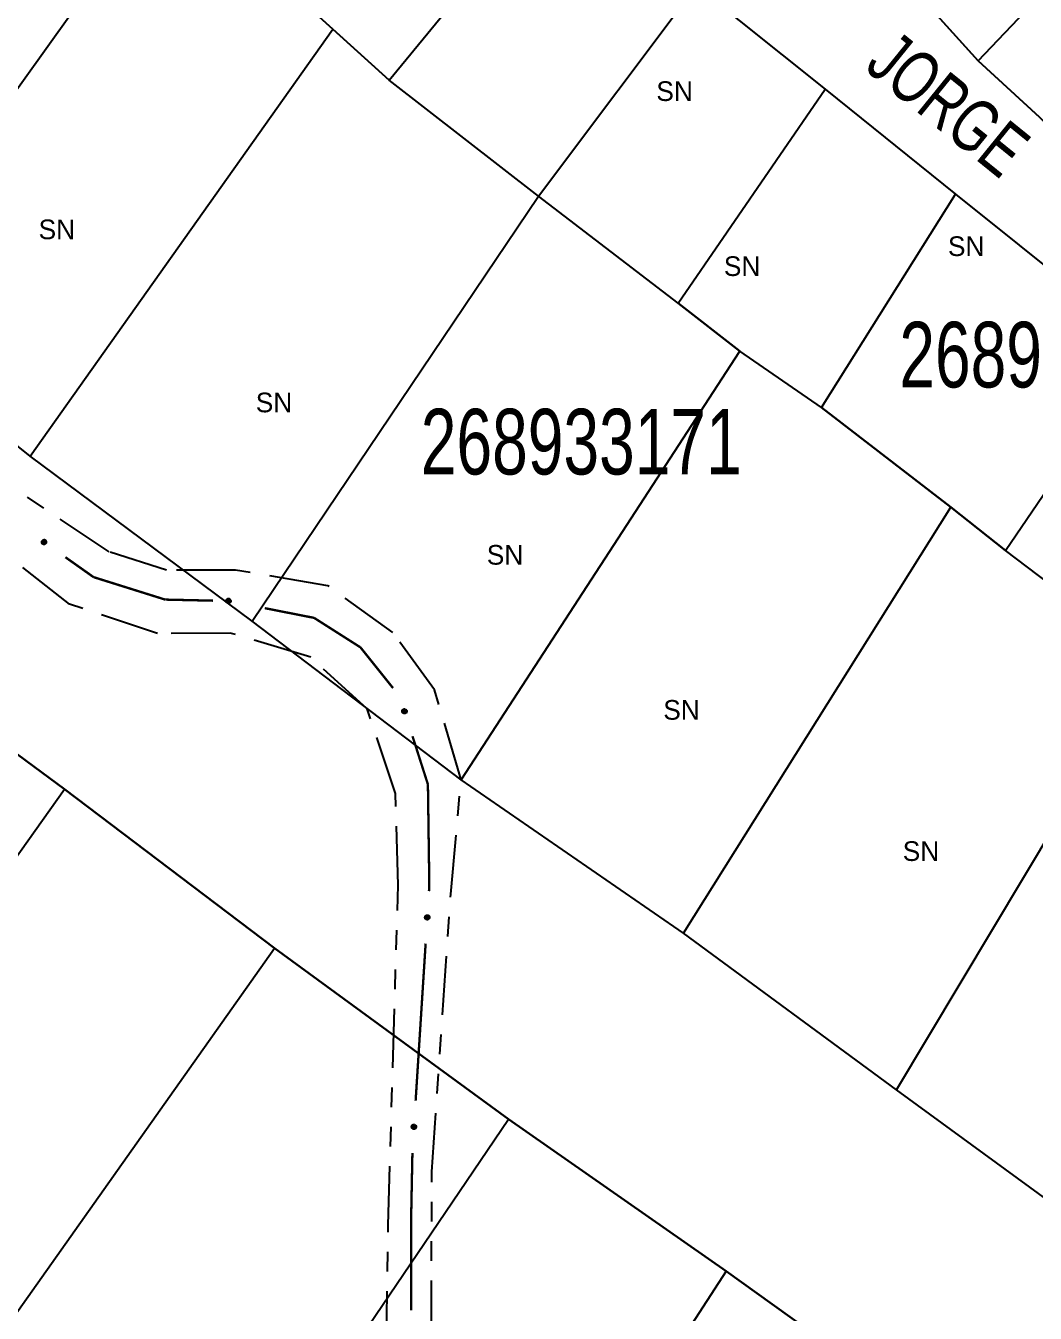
# Model space of a CAD drawing. Extents: x 207981 to 210201, y 4876477 to 4878908.
# Drawn here: x 209662.8 to 209739.7, y 4877403.5 to 4877501.6 of the extents above; entities that cross this region are included whole.
import ezdxf
from ezdxf.enums import TextEntityAlignment as Align

# ---------------------------------------------------------------- set-up
doc = ezdxf.new("R2010")
doc.units = 0
doc.header["$LTSCALE"] = 1.5
doc.header["$MEASUREMENT"] = 0
doc.linetypes.add('TRACO_25', pattern=[8, 3, -1, 1, -1, 1, -1])
for name, color, linetype in [('CD_MALHA_LOTES', 7, 'CONTINUOUS'), ('CD_TXT_QUADRA', 255, 'CONTINUOUS'), ('RU-QUADRA', 210, 'CONTINUOUS'), ('SV-EIXO-RUA-N-PAV', 6, 'CONTINUOUS'), ('SV-RUA-NAO-PAV', 7, 'CONTINUOUS'), ('SV-TXT-RUA-N-PAV', 7, 'CONTINUOUS'), ('Th_NmrPort', 1, 'CONTINUOUS')]:
    doc.layers.add(name, color=color, linetype=linetype)
doc.styles.add('ARIAL', font='ARIAL.SHX')

msp = doc.modelspace()

# ---------------------------------------------------------------- linework, layer by layer
at = {"layer": 'CD_MALHA_LOTES', "linetype": 'Continuous', "flags": 128}
for points in [[(209735.395742, 4877498.964622), (209755.328373, 4877519.923488)], [(209649.687586, 4877479.526419), (209673.461979, 4877512.69999)], [(209690.463435, 4877497.495437), (209703.318193, 4877513.11466)], [(209686.178515, 4877501.365687), (209678.852685, 4877508.000401)], [(209701.86685, 4877488.649151), (209713.892269, 4877504.683044)], [(209713.892269, 4877504.683044), (209723.706117, 4877496.804321)], [(209735.395742, 4877498.964622), (209731.527628, 4877503.227443)], [(209663.095238, 4877468.81412), (209686.178515, 4877501.365687)], [(209690.463435, 4877497.495437), (209686.178515, 4877501.365687)], [(209740.053268, 4877494.662332), (209735.395742, 4877498.964622)], [(209701.86685, 4877488.649151), (209690.463435, 4877497.495437)], [(209712.510037, 4877480.493981), (209723.706117, 4877496.804321)], [(209723.706117, 4877496.804321), (209733.658189, 4877488.787374)], [(209680.027582, 4877456.235807), (209701.86685, 4877488.649151)], [(209712.510037, 4877480.493981), (209701.86685, 4877488.649151)], [(209723.429671, 4877472.546147), (209733.658189, 4877488.787374)], [(209733.658189, 4877488.787374), (209748.102515, 4877477.245736)], [(209717.209626, 4877476.831066), (209712.510037, 4877480.493981)], [(209663.095238, 4877468.81412), (209649.687586, 4877479.526419)], [(209695.950918, 4877444.142373), (209717.209626, 4877476.831066)], [(209723.429671, 4877472.546147), (209717.209626, 4877476.831066)], [(209737.459327, 4877461.626513), (209748.102515, 4877477.245736)], [(209733.312631, 4877464.94387), (209723.429671, 4877472.546147)], [(209680.027582, 4877456.235807), (209663.095238, 4877468.81412)], [(209712.924707, 4877432.461415), (209733.312631, 4877464.94387)], [(209737.459327, 4877461.626513), (209733.312631, 4877464.94387)], [(209746.582059, 4877454.715352), (209737.459327, 4877461.626513)], [(209649.00388, 4877455.750544), (209665.722153, 4877443.43817)], [(209695.950918, 4877444.142373), (209680.027582, 4877456.235807)], [(209729.165934, 4877420.505107), (209748.655408, 4877453.056673)], [(209712.924707, 4877432.461415), (209695.950918, 4877444.142373)], [(209642.063081, 4877410.182689), (209665.722153, 4877443.43817)], [(209665.722153, 4877443.43817), (209681.716168, 4877431.30686)], [(209729.165934, 4877420.505107), (209712.924707, 4877432.461415)], [(209657.453549, 4877397.025347), (209681.716168, 4877431.30686)], [(209681.716168, 4877431.30686), (209699.581182, 4877418.270228)], [(209745.061604, 4877408.894357), (209729.165934, 4877420.505107)], [(209675.077143, 4877382.117718), (209699.581182, 4877418.270228)], [(209699.581182, 4877418.270228), (209716.178745, 4877406.682112)], [(209716.178745, 4877406.682112), (209691.312578, 4877368.356829)], [(209716.178745, 4877406.682112), (209730.543182, 4877396.361445)]]:
    msp.add_lwpolyline(points, dxfattribs=at)
at = {"layer": 'RU-QUADRA', "linetype": 'Continuous', "flags": 128}
for points in [[(209665.445033, 4877520.094932), (209677.470452, 4877535.161262), (209691.430997, 4877522.652061), (209703.318193, 4877513.11466), (209713.892269, 4877504.683044), (209723.706117, 4877496.804321), (209733.658189, 4877488.787374), (209748.102515, 4877477.245736), (209756.810577, 4877470.887468), (209769.527113, 4877460.797173), (209779.893854, 4877452.642004), (209789.016586, 4877445.108839), (209800.903782, 4877435.70966)], [(209731.527628, 4877503.227443), (209735.395742, 4877498.964622), (209740.053268, 4877494.662332), (209747.27638, 4877487.399749), (209755.249432, 4877479.268815), (209766.222247, 4877470.348469), (209774.274241, 4877463.283239), (209784.418174, 4877454.757599), (209791.28605, 4877448.955427), (209798.469692, 4877442.79802), (209818.441793, 4877468.098647), (209811.10027, 4877473.624525), (209804.784981, 4877478.124169), (209811.731799, 4877485.899868), (209817.020853, 4877492.37304), (209823.336142, 4877499.754034), (209800.758984, 4877518.778842)], [(209903.942452, 4877274.022315), (209894.527107, 4877281.264888), (209884.025376, 4877289.352428), (209872.799388, 4877298.043516), (209863.384043, 4877305.105024), (209851.554507, 4877313.916822), (209839.543907, 4877322.004361), (209826.748694, 4877330.816159), (209812.625677, 4877339.80902), (209799.468336, 4877348.500108), (209785.767802, 4877357.794743), (209772.127622, 4877367.210088), (209758.909926, 4877376.806498), (209744.304071, 4877387.187519), (209730.543182, 4877396.361445), (209716.178745, 4877406.682112), (209699.581182, 4877418.270228), (209681.716168, 4877431.30686), (209665.722153, 4877443.43817), (209649.00388, 4877455.750544), (209630.354254, 4877469.149304), (209611.946048, 4877482.849838), (209594.382808, 4877495.403632), (209577.302407, 4877508.01778)]]:
    msp.add_lwpolyline(points, dxfattribs=at)
at = {"layer": 'RU-QUADRA', "linetype": 'Continuous'}
for points in [[(209678.852685, 4877508.000401), (209686.178515, 4877501.365687)], [(209897.452697, 4877299.905353), (209885.012608, 4877309.442754), (209874.162086, 4877317.667036), (209858.266416, 4877329.277785), (209845.411657, 4877338.676964), (209831.036443, 4877348.421701), (209817.974349, 4877357.544433), (209804.704921, 4877367.081834), (209790.329706, 4877377.172129), (209774.57226, 4877388.160875), (209760.266157, 4877397.836499), (209745.061604, 4877408.894357), (209729.165934, 4877420.505107), (209712.924707, 4877432.461415), (209695.950918, 4877444.142373), (209680.027582, 4877456.235807), (209663.095238, 4877468.81412), (209649.687586, 4877479.526419), (209636.832828, 4877490.307829), (209622.595837, 4877502.402361)], [(209686.178515, 4877501.365687), (209690.463435, 4877497.495437)], [(209701.86685, 4877488.649151), (209690.463435, 4877497.495437)], [(209712.510037, 4877480.493981), (209701.86685, 4877488.649151)], [(209712.510037, 4877480.493981), (209717.209626, 4877476.831066)], [(209723.429671, 4877472.546147), (209717.209626, 4877476.831066)], [(209723.429671, 4877472.546147), (209733.312631, 4877464.94387)], [(209733.312631, 4877464.94387), (209737.459327, 4877461.626513)], [(209746.582059, 4877454.715352), (209737.459327, 4877461.626513)]]:
    msp.add_lwpolyline(points, dxfattribs=at)
at = {"layer": 'SV-EIXO-RUA-N-PAV'}
for points in [[(209664.204105, 4877462.102114), (209664.156023, 4877462.093163), (209664.112868, 4877462.095302), (209664.077388, 4877462.107446), (209664.048834, 4877462.126353), (209664.021801, 4877462.148985), (209663.999579, 4877462.177817), (209663.982004, 4877462.21528), (209663.972687, 4877462.26345), (209663.977784, 4877462.307514), (209663.987829, 4877462.342935), (209664.005829, 4877462.373845), (209664.028255, 4877462.399738), (209664.058967, 4877462.42183), (209664.097106, 4877462.43927), (209664.14577, 4877462.447467), (209664.188063, 4877462.445079), (209664.222072, 4877462.432432), (209664.253032, 4877462.414139), (209664.280355, 4877462.390702), (209664.302005, 4877462.362275), (209664.319495, 4877462.323843), (209664.326948, 4877462.275705), (209664.325049, 4877462.233495), (209664.312882, 4877462.199317), (209664.294186, 4877462.169242), (209664.271816, 4877462.141852), (209664.243764, 4877462.118308), (209664.204105, 4877462.102114)], [(209678.353762, 4877457.66909), (209678.318901, 4877457.634787), (209678.281925, 4877457.612433), (209678.245719, 4877457.602665), (209678.211474, 4877457.602375), (209678.176407, 4877457.606025), (209678.141863, 4877457.617506), (209678.106346, 4877457.63874), (209678.071689, 4877457.673469), (209678.051279, 4877457.712852), (209678.039804, 4877457.747835), (209678.037446, 4877457.783527), (209678.041563, 4877457.817533), (209678.054674, 4877457.853021), (209678.076545, 4877457.888804), (209678.112309, 4877457.922808), (209678.14871, 4877457.944474), (209678.183978, 4877457.953003), (209678.219874, 4877457.955146), (209678.255631, 4877457.95099), (209678.289474, 4877457.939526), (209678.325463, 4877457.917441), (209678.358557, 4877457.881696), (209678.380581, 4877457.845638), (209678.389602, 4877457.810499), (209678.390916, 4877457.775111), (209678.387683, 4877457.739894), (209678.377589, 4877457.70469), (209678.353762, 4877457.66909)], [(209691.578848, 4877449.21044), (209691.535057, 4877449.23222), (209691.501874, 4877449.259893), (209691.480841, 4877449.29094), (209691.469409, 4877449.323221), (209691.461432, 4877449.357564), (209691.46103, 4877449.393963), (209691.469531, 4877449.434461), (209691.491071, 4877449.478543), (209691.521654, 4877449.510673), (209691.550988, 4877449.532922), (209691.583963, 4877449.546781), (209691.617455, 4877449.553971), (209691.655278, 4877449.553138), (209691.696235, 4877449.544122), (209691.740037, 4877449.52139), (209691.772382, 4877449.494037), (209691.791938, 4877449.463473), (209691.805661, 4877449.430234), (209691.813384, 4877449.395075), (209691.813574, 4877449.359343), (209691.804421, 4877449.318122), (209691.781412, 4877449.275187), (209691.754499, 4877449.242615), (209691.724218, 4877449.222635), (209691.691189, 4877449.209862), (209691.656841, 4877449.201443), (209691.620269, 4877449.199514), (209691.578848, 4877449.21044)], [(209693.259124, 4877433.528779), (209693.226291, 4877433.565028), (209693.205485, 4877433.602897), (209693.197222, 4877433.639476), (209693.198349, 4877433.673703), (209693.203446, 4877433.70859), (209693.216344, 4877433.742629), (209693.239029, 4877433.777238), (209693.275161, 4877433.810429), (209693.315354, 4877433.829194), (209693.350782, 4877433.839213), (209693.38654, 4877433.840093), (209693.420348, 4877433.834574), (209693.455263, 4877433.820007), (209693.490111, 4877433.796675), (209693.522607, 4877433.759536), (209693.54275, 4877433.722271), (209693.549813, 4877433.68668), (209693.550471, 4877433.650726), (209693.54484, 4877433.615172), (209693.531986, 4877433.581831), (209693.508432, 4877433.546787), (209693.47135, 4877433.515199), (209693.434412, 4877433.494684), (209693.39893, 4877433.487123), (209693.363518, 4877433.487273), (209693.328465, 4877433.491959), (209693.293708, 4877433.503501), (209693.259124, 4877433.528779)], [(209692.242615, 4877417.561102), (209692.209781, 4877417.597351), (209692.188975, 4877417.63522), (209692.180712, 4877417.671799), (209692.181839, 4877417.706026), (209692.186936, 4877417.740913), (209692.199834, 4877417.774952), (209692.222519, 4877417.809561), (209692.258651, 4877417.842752), (209692.298844, 4877417.861517), (209692.334272, 4877417.871536), (209692.37003, 4877417.872416), (209692.403838, 4877417.866897), (209692.438753, 4877417.85233), (209692.473601, 4877417.828998), (209692.506097, 4877417.791859), (209692.52624, 4877417.754594), (209692.533304, 4877417.719003), (209692.533961, 4877417.683049), (209692.52833, 4877417.647495), (209692.515476, 4877417.614154), (209692.491922, 4877417.57911), (209692.45484, 4877417.547522), (209692.417903, 4877417.527007), (209692.38242, 4877417.519446), (209692.347008, 4877417.519596), (209692.311955, 4877417.524283), (209692.277198, 4877417.535824), (209692.242615, 4877417.561102)]]:
    msp.add_lwpolyline(points, close=True, dxfattribs=at)
for points in [[(209664.243764, 4877462.118308), (209663.972687, 4877462.26345)], [(209664.271816, 4877462.141852), (209663.977784, 4877462.307514)], [(209664.25401, 4877462.132926), (209663.978723, 4877462.282476)], [(209664.224286, 4877462.112164), (209663.981309, 4877462.238866)], [(209664.204105, 4877462.102114), (209663.982004, 4877462.21528)], [(209664.279276, 4877462.156839), (209663.985838, 4877462.320896)], [(209664.294186, 4877462.169242), (209663.987829, 4877462.342935)], [(209664.177716, 4877462.098302), (209663.997073, 4877462.192622)], [(209664.156023, 4877462.093163), (209663.999579, 4877462.177817)], [(209664.301662, 4877462.186132), (209663.999773, 4877462.359508)], [(209664.312882, 4877462.199317), (209664.005829, 4877462.373845)], [(209664.131417, 4877462.094276), (209664.018487, 4877462.159095)], [(209664.316576, 4877462.219038), (209664.019796, 4877462.385458)], [(209664.112868, 4877462.095302), (209664.021801, 4877462.148985)], [(209664.325049, 4877462.233495), (209664.028255, 4877462.399738)], [(209664.324805, 4877462.256671), (209664.048079, 4877462.40891)], [(209664.326948, 4877462.275705), (209664.058967, 4877462.42183)], [(209664.319203, 4877462.300742), (209664.080818, 4877462.42921)], [(209664.319495, 4877462.323843), (209664.097106, 4877462.43927)], [(209664.30488, 4877462.344296), (209664.12804, 4877462.439268)], [(209664.302005, 4877462.362275), (209664.14577, 4877462.447467)], [(209664.287269, 4877462.378475), (209664.172437, 4877462.442968)], [(209664.280355, 4877462.390702), (209664.188063, 4877462.445079)], [(209678.389602, 4877457.810499), (209678.037446, 4877457.783527)], [(209678.390916, 4877457.775111), (209678.039804, 4877457.747835)], [(209678.387672, 4877457.793294), (209678.040441, 4877457.768254)], [(209678.380581, 4877457.845638), (209678.041563, 4877457.817533)], [(209678.381639, 4877457.828915), (209678.042533, 4877457.800964)], [(209678.385489, 4877457.756492), (209678.050475, 4877457.72845)], [(209678.387683, 4877457.739894), (209678.051279, 4877457.712852)], [(209678.367421, 4877457.864717), (209678.05287, 4877457.836221)], [(209678.358557, 4877457.881696), (209678.054674, 4877457.853021)], [(209678.37791, 4877457.722539), (209678.066057, 4877457.692618)], [(209678.338137, 4877457.898124), (209678.068665, 4877457.871356)], [(209678.377589, 4877457.70469), (209678.071689, 4877457.673469)], [(209678.325463, 4877457.917441), (209678.076545, 4877457.888804)], [(209678.364875, 4877457.688707), (209678.092583, 4877457.657907)], [(209678.30191, 4877457.926227), (209678.102193, 4877457.906098)], [(209678.353762, 4877457.66909), (209678.106346, 4877457.63874)], [(209678.289474, 4877457.939526), (209678.112309, 4877457.922808)], [(209678.334014, 4877457.651176), (209678.131508, 4877457.62838)], [(209678.2682, 4877457.944719), (209678.136935, 4877457.933987)], [(209678.255631, 4877457.95099), (209678.14871, 4877457.944474)], [(209678.318901, 4877457.634787), (209678.141863, 4877457.617506)], [(209678.297878, 4877457.621953), (209678.168007, 4877457.612555)], [(209678.281925, 4877457.612433), (209678.176407, 4877457.606025)], [(209691.535057, 4877449.23222), (209691.46103, 4877449.393963)], [(209691.501874, 4877449.259893), (209691.461432, 4877449.357564)], [(209691.516073, 4877449.247914), (209691.464869, 4877449.367633)], [(209691.555477, 4877449.223273), (209691.467936, 4877449.407297)], [(209691.578848, 4877449.21044), (209691.469531, 4877449.434461)], [(209691.601015, 4877449.206326), (209691.483167, 4877449.453719)], [(209691.620269, 4877449.199514), (209691.491071, 4877449.478543)], [(209691.637248, 4877449.205027), (209691.50734, 4877449.490108)], [(209691.656841, 4877449.201443), (209691.521654, 4877449.510673)], [(209691.671818, 4877449.208925), (209691.536139, 4877449.516516)], [(209691.691189, 4877449.209862), (209691.550988, 4877449.532922)], [(209691.707323, 4877449.218854), (209691.5705, 4877449.538973)], [(209691.724218, 4877449.222635), (209691.583963, 4877449.546781)], [(209691.739033, 4877449.236165), (209691.602107, 4877449.547654)], [(209691.754499, 4877449.242615), (209691.617455, 4877449.553971)], [(209691.768248, 4877449.261273), (209691.638808, 4877449.54937)], [(209691.781412, 4877449.275187), (209691.655278, 4877449.553138)], [(209691.790289, 4877449.299846), (209691.677172, 4877449.545887)], [(209691.804421, 4877449.318122), (209691.696235, 4877449.544122)], [(209691.805053, 4877449.343252), (209691.720943, 4877449.525509)], [(209691.813574, 4877449.359343), (209691.740037, 4877449.52139)], [(209691.811551, 4877449.381149), (209691.758631, 4877449.501752)], [(209691.813384, 4877449.395075), (209691.772382, 4877449.494037)], [(209693.205485, 4877433.602897), (209693.203446, 4877433.70859)], [(209693.214337, 4877433.586564), (209693.210317, 4877433.716712)], [(209693.226291, 4877433.565028), (209693.216344, 4877433.742629)], [(209693.242042, 4877433.549251), (209693.227637, 4877433.752526)], [(209693.259124, 4877433.528779), (209693.239029, 4877433.777238)], [(209693.278264, 4877433.516865), (209693.258748, 4877433.790197)], [(209693.293708, 4877433.503501), (209693.275161, 4877433.810429)], [(209693.311528, 4877433.502442), (209693.294526, 4877433.815265)], [(209693.328465, 4877433.491959), (209693.315354, 4877433.829194)], [(209693.345139, 4877433.493466), (209693.330972, 4877433.829352)], [(209693.363518, 4877433.487273), (209693.350782, 4877433.839213)], [(209693.38182, 4877433.489763), (209693.371157, 4877433.837732)], [(209693.39893, 4877433.487123), (209693.38654, 4877433.840093)], [(209693.417659, 4877433.494318), (209693.403753, 4877433.83429)], [(209693.434412, 4877433.494684), (209693.420348, 4877433.834574)], [(209693.454019, 4877433.507044), (209693.438552, 4877433.822504)], [(209693.47135, 4877433.515199), (209693.455263, 4877433.820007)], [(209693.488609, 4877433.534922), (209693.473004, 4877433.80527)], [(209693.508432, 4877433.546787), (209693.490111, 4877433.796675)], [(209693.518185, 4877433.569956), (209693.50633, 4877433.770334)], [(209693.531986, 4877433.581831), (209693.522607, 4877433.759536)], [(209693.538055, 4877433.602873), (209693.532759, 4877433.734469)], [(209693.54484, 4877433.615172), (209693.54275, 4877433.722271)], [(209692.188975, 4877417.63522), (209692.186936, 4877417.740913)], [(209692.197827, 4877417.618887), (209692.193807, 4877417.749035)], [(209692.209781, 4877417.597351), (209692.199834, 4877417.774952)], [(209692.225532, 4877417.581574), (209692.211127, 4877417.784849)], [(209692.242615, 4877417.561102), (209692.222519, 4877417.809561)], [(209692.261755, 4877417.549188), (209692.242238, 4877417.82252)], [(209692.277198, 4877417.535824), (209692.258651, 4877417.842752)], [(209692.295018, 4877417.534765), (209692.278016, 4877417.847588)], [(209692.311955, 4877417.524283), (209692.298844, 4877417.861517)], [(209692.328629, 4877417.525789), (209692.314462, 4877417.861675)], [(209692.347008, 4877417.519596), (209692.334272, 4877417.871536)], [(209692.36531, 4877417.522086), (209692.354647, 4877417.870055)], [(209692.38242, 4877417.519446), (209692.37003, 4877417.872416)], [(209692.40115, 4877417.526641), (209692.387243, 4877417.866613)], [(209692.417903, 4877417.527007), (209692.403838, 4877417.866897)], [(209692.437509, 4877417.539367), (209692.422042, 4877417.854827)], [(209692.45484, 4877417.547522), (209692.438753, 4877417.85233)], [(209692.472099, 4877417.567245), (209692.456494, 4877417.837593)], [(209692.491922, 4877417.57911), (209692.473601, 4877417.828998)], [(209692.501675, 4877417.602279), (209692.48982, 4877417.802657)], [(209692.515476, 4877417.614154), (209692.506097, 4877417.791859)], [(209692.521545, 4877417.635196), (209692.516249, 4877417.766792)], [(209692.52833, 4877417.647495), (209692.52624, 4877417.754594)]]:
    msp.add_lwpolyline(points, dxfattribs=at)
at = {"layer": 'SV-EIXO-RUA-N-PAV', "const_width": 0.18}
for points in [[(209667.927941, 4877459.603571), (209665.783301, 4877461.120186)], [(209668.284115, 4877459.491831), (209667.927941, 4877459.603571)], [(209673.391646, 4877457.889468), (209668.284115, 4877459.491831)], [(209674.038502, 4877457.875097), (209673.391646, 4877457.889468)], [(209677.037761, 4877457.808444), (209674.038502, 4877457.875097)], [(209684.747582, 4877456.496758), (209680.984347, 4877457.237067)], [(209684.886482, 4877456.408368), (209684.747582, 4877456.496758)], [(209688.282921, 4877454.246998), (209684.886482, 4877456.408368)], [(209688.891479, 4877453.4863), (209688.282921, 4877454.246998)], [(209690.765564, 4877451.143693), (209688.891479, 4877453.4863)], [(209693.425231, 4877443.801679), (209692.249453, 4877447.475987)], [(209693.427205, 4877443.659541), (209693.425231, 4877443.801679)], [(209693.532363, 4877436.088213), (209693.427205, 4877443.659541)], [(209693.505175, 4877435.661135), (209693.532363, 4877436.088213)], [(209692.488665, 4877419.693459), (209693.251047, 4877431.669216)], [(209692.139654, 4877410.430226), (209692.243006, 4877415.701187)], [(209692.139654, 4877409.7022), (209692.139654, 4877410.430226)], [(209692.139654, 4877403.7022), (209692.139654, 4877409.7022)]]:
    msp.add_lwpolyline(points, dxfattribs=at)
at = {"layer": 'SV-RUA-NAO-PAV', "linetype": 'TRACO_25'}
for points in [[(209733.229594, 4877391.682538, 11.154378), (209719.305302, 4877385.649623, 11.154378), (209702.702018, 4877378.455993, 11.952833), (209693.731684, 4877374.036779, 12.177399), (209693.587389, 4877387.017655, 11.703316), (209693.680904, 4877399.213794, 11.703316), (209693.698217, 4877401.471811, 11.204282), (209693.718875, 4877414.256222, 10.954764), (209695.172793, 4877435.437858, 10.655344), (209695.950918, 4877444.142373, 10.929812), (209693.932639, 4877451.014185, 11.17933), (209690.757846, 4877455.379525, 11.17933), (209685.797233, 4877458.951167, 11.553606), (209678.753161, 4877460.141714, 11.728268), (209673.49491, 4877460.141714, 11.728268), (209669.12957, 4877461.530686, 11.877978), (209652.167004, 4877472.83585, 12.252254), (209637.47227, 4877484.744006, 12.876047), (209621.467665, 4877495.739277, 12.62653), (209600.926322, 4877512.255145, 12.62653)], [(209690.099314, 4877388.670016, 11.728268), (209690.400088, 4877410.187201, 11.403895), (209691.151518, 4877436.127832, 11.129426), (209690.960829, 4877443.102752, 11.254185), (209688.781823, 4877449.555297, 11.254185), (209684.490875, 4877453.490483, 11.254185), (209678.35675, 4877455.335169, 11.628461), (209672.795884, 4877455.292959, 11.75322), (209666.082729, 4877457.554273, 11.977785), (209647.99154, 4877471.738862, 12.377013), (209636.937089, 4877481.797144, 12.876047), (209604.487417, 4877505.053222, 12.726337)]]:
    msp.add_polyline3d(points, dxfattribs=at)

# ---------------------------------------------------------------- texts
at = {"layer": 'CD_TXT_QUADRA', "style": 'ARIAL', "width": 0.7}
for s, p in [('268933181', (209729.373269, 4877474.066602)), ('268933171', (209692.882341, 4877467.431888))]:
    msp.add_text(s, height=5, dxfattribs=at).set_placement(p)
at = {"layer": 'SV-TXT-RUA-N-PAV', "style": 'ARIAL', "width": 0.7}
msp.add_text('JORGE', height=4, rotation=321, dxfattribs=at).set_placement((209726.625414, 4877498.364727))
at = {"layer": 'Th_NmrPort', "color": 1}
for p in [(209710.842248, 4877496.652664), (209663.739121, 4877486.11423), (209733.078909, 4877484.832122), (209715.99179, 4877483.310667), (209680.296918, 4877472.918927), (209697.913359, 4877461.302797), (209711.372391, 4877449.482256), (209729.629861, 4877438.71503)]:
    msp.add_text('SN', height=1.5, dxfattribs=at).set_placement(p, align=Align.MIDDLE_LEFT)

doc.saveas('drawing.dxf')
